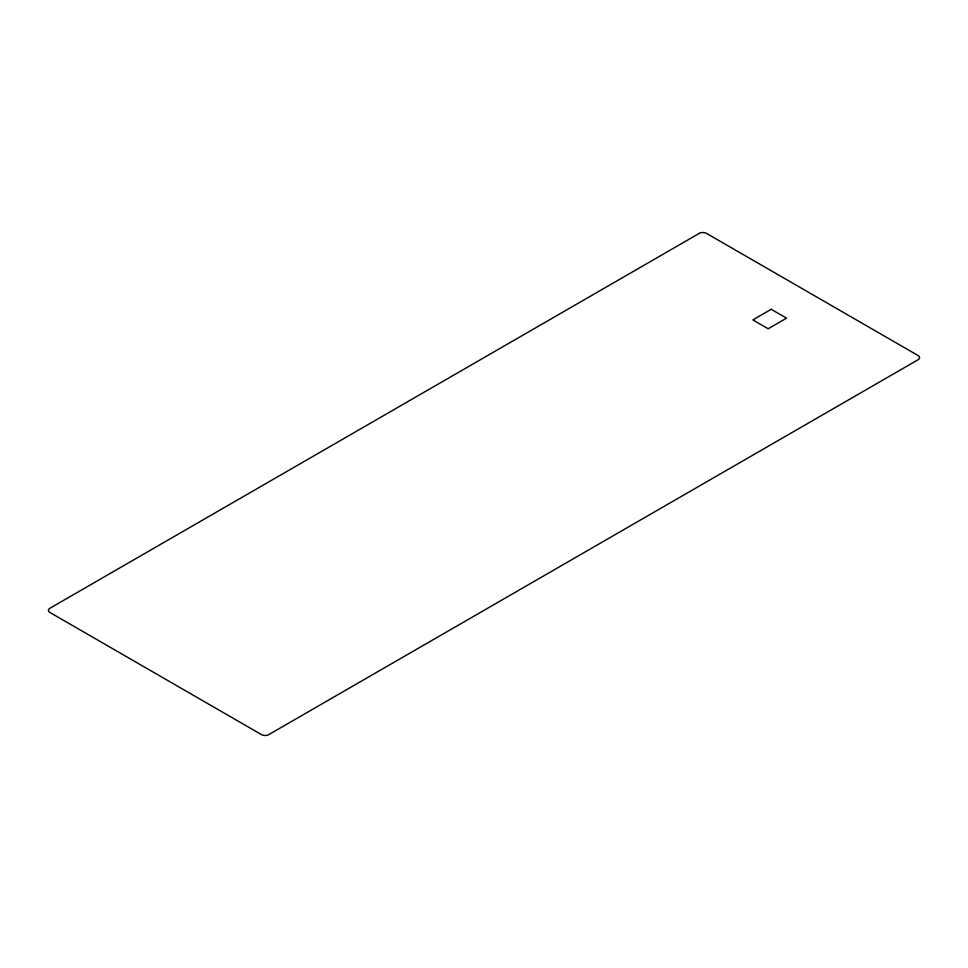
<?xml version="1.0" encoding="UTF-8"?>
<svg xmlns="http://www.w3.org/2000/svg" width="968" height="968" viewBox="0 0 968 968"><rect width="100%" height="100%" fill="white"/><g stroke="black" fill="none" stroke-linecap="round" stroke-linejoin="round"><path stroke-width="1.45" d="M699.223 233.385L49.913 608.255A5.155 2.977 0 0 0 49.913 612.466L261.481 734.615A5.155 2.977 0 0 0 268.777 734.615L918.087 359.745A5.155 2.977 0 0 0 918.087 355.534L706.519 233.385A5.155 2.977 0 0 0 699.223 233.385M771.206 309.3L752.85 319.912L768.168 328.757L786.536 318.157L771.206 309.3"/></g></svg>
